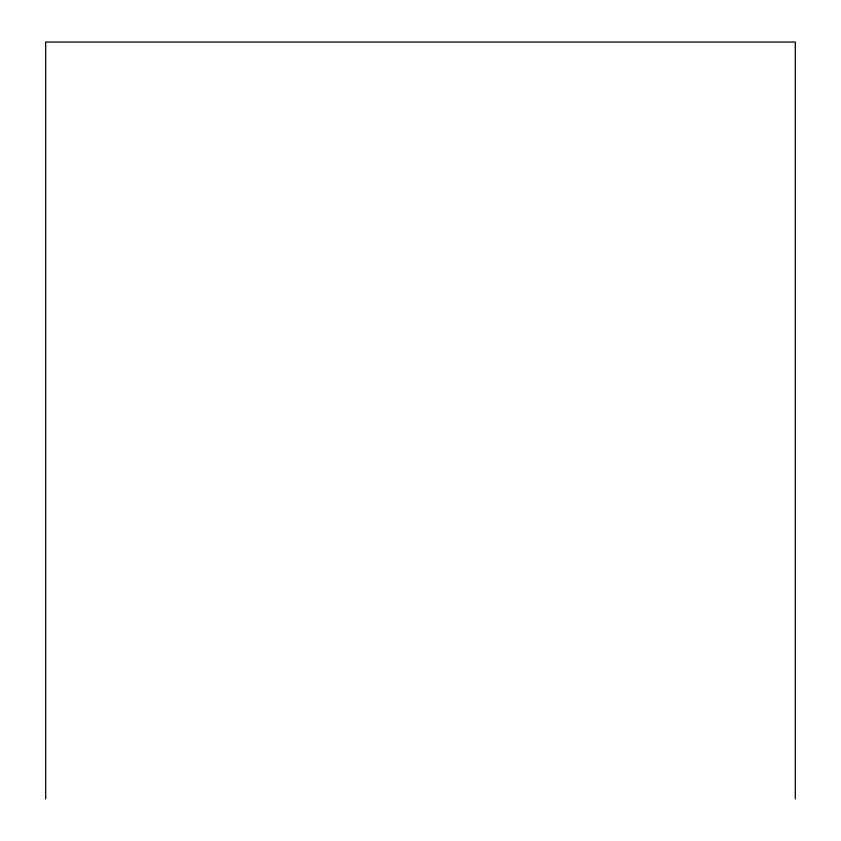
<?xml version="1.0" encoding="UTF-8"?>
<svg xmlns="http://www.w3.org/2000/svg" width="841" height="841" viewBox="0 0 841 841"><rect width="100%" height="100%" fill="white"/><g stroke="black" fill="none" stroke-linecap="round" stroke-linejoin="round"><path stroke-width="1.26" d="M795.313 798.95L795.313 42.05L45.687 42.05L45.687 798.95"/></g></svg>
